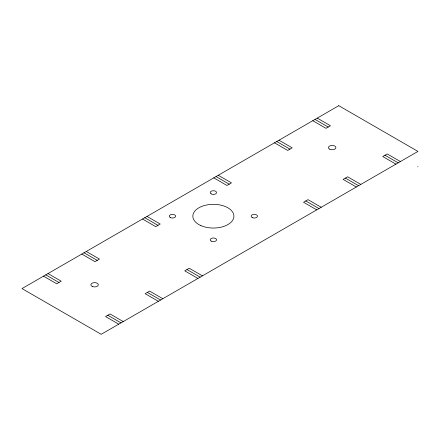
<?xml version="1.0" encoding="UTF-8"?>
<svg xmlns="http://www.w3.org/2000/svg" width="440" height="440" viewBox="0 0 440 440"><rect width="100%" height="100%" fill="white"/><g stroke="black" fill="none" stroke-linecap="round" stroke-linejoin="round"><path stroke-width="0.66" d="M417.681 166.826L418 166.645M400.417 161.552L387.222 153.929L382.734 156.519L395.929 164.142M384.978 155.227L398.173 162.844M317.262 118.113L330.462 125.736L325.974 128.326L312.774 120.703M315.018 119.411L328.218 127.028M360.822 184.415L347.622 176.792L343.134 179.382L356.334 187.006M345.378 178.09L358.578 185.708M278.988 140.212L292.188 147.835L287.7 150.425L274.5 142.808M276.744 141.51L289.944 149.132M321.222 207.273L308.027 199.656L303.54 202.246L316.734 209.864M305.784 200.948L318.978 208.571M218.273 175.269L231.468 182.886L226.985 185.482L213.785 177.859M216.029 176.561L229.224 184.184M146.993 216.42L160.193 224.037L155.705 226.628L142.511 219.01M144.755 217.712L157.949 225.335M202.433 275.858L189.233 268.235L184.745 270.831L197.945 278.449M186.989 269.533L200.189 277.156M86.279 251.471L99.479 259.094L94.991 261.685L81.791 254.062M84.035 252.769L97.234 260.387M162.833 298.722L149.633 291.099L145.151 293.689L158.345 301.312M147.389 292.397L160.589 300.014M48.004 273.57L61.204 281.193L56.716 283.784L43.516 276.161M45.76 274.868L58.96 282.486M123.239 321.58L110.038 313.962L105.55 316.553L118.751 324.17M107.795 315.255L120.995 322.877M338.778 105.694L22 288.585L101.195 334.307L417.973 151.415L338.778 105.694M92.73 286.638A3.735 2.156 0 0 0 98.329 284.774A3.735 2.156 0 0 0 92.73 282.909A3.735 2.156 0 0 0 92.73 286.638M329.538 149.132A3.735 2.156 0 0 0 335.786 148.165A3.735 2.156 0 0 0 331.216 145.524A3.735 2.156 0 0 0 329.538 149.132M200.915 225.61A20.532 11.853 0 0 0 233.75 217.718A20.532 11.853 0 0 0 205.497 205.244A20.532 11.853 0 0 0 200.915 225.61M211.145 241.109A3.174 1.832 0 0 0 216.453 240.29A3.174 1.832 0 0 0 212.564 238.046A3.174 1.832 0 0 0 211.145 241.109M252.72 217.778A3.174 1.832 0 0 0 257.477 216.189A3.174 1.832 0 0 0 252.72 214.605A3.174 1.832 0 0 0 252.72 217.778M211.145 193.864A3.174 1.832 0 0 0 216.453 193.039A3.174 1.832 0 0 0 212.564 190.795A3.174 1.832 0 0 0 211.145 193.864M170.225 217.487A3.174 1.832 0 0 0 175.532 216.662A3.174 1.832 0 0 0 171.649 214.418A3.174 1.832 0 0 0 170.225 217.487"/></g></svg>
